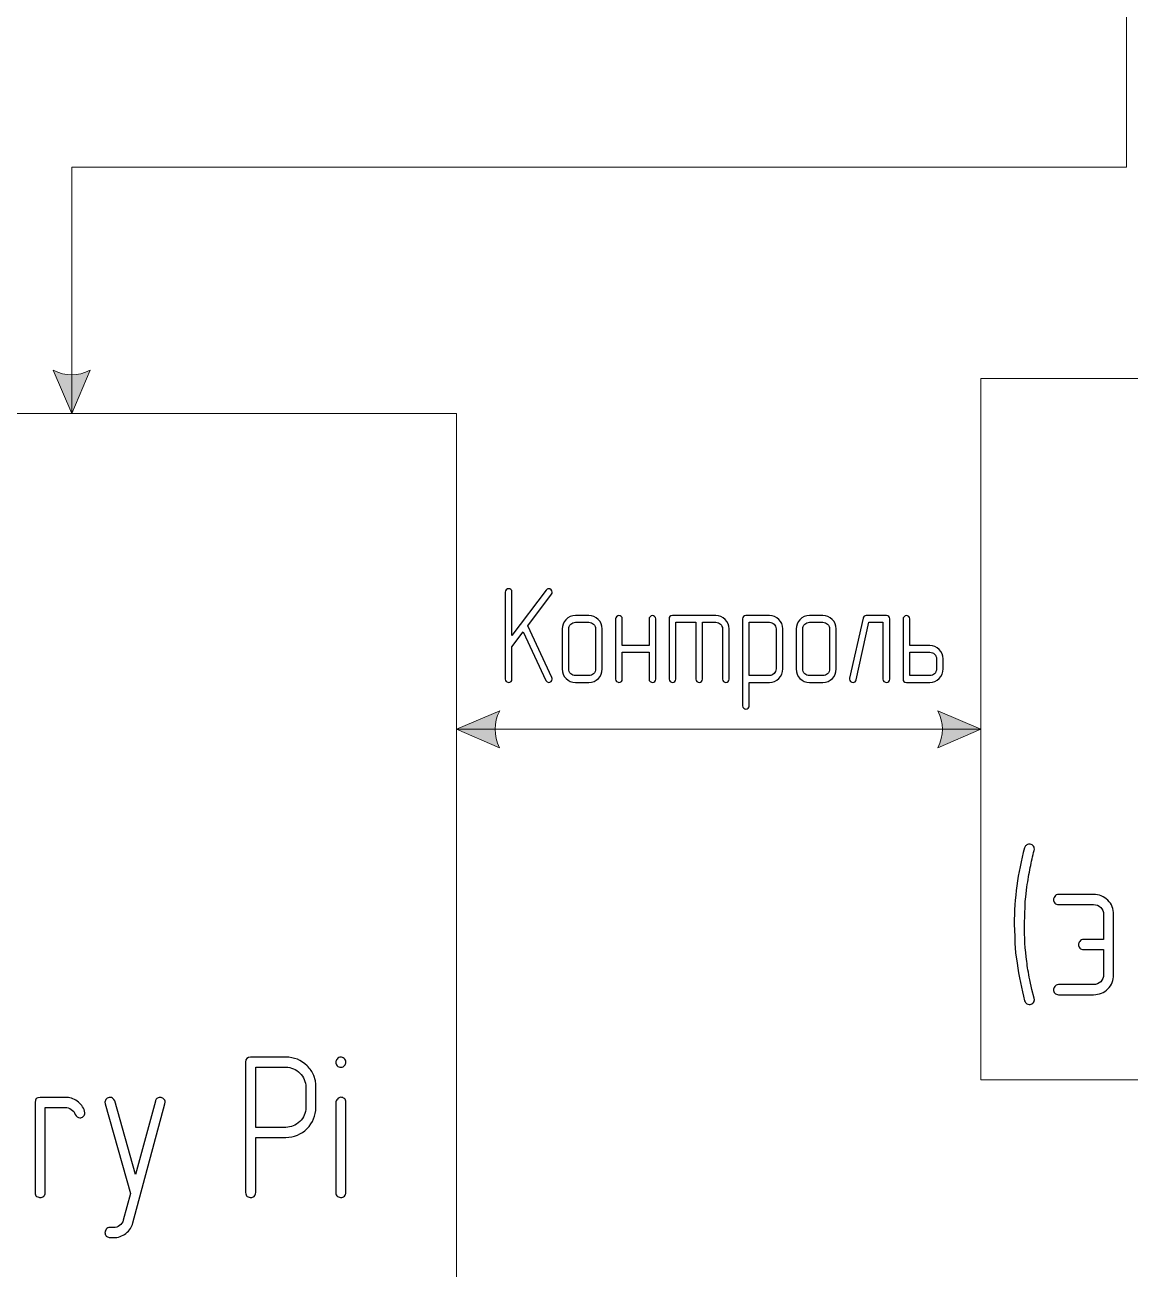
# Model space of a CAD drawing. Header units: millimetres. Extents: x -200 to 200, y -144 to 143.
# Drawn here: x -12.3 to 33.3, y -9 to 42.3 of the extents above; entities that cross this region are included whole.
import ezdxf

# ---------------------------------------------------------------- set-up
doc = ezdxf.new("R2010")
doc.units = ezdxf.units.MM
doc.header["$MEASUREMENT"] = 0
doc.layers.add('BLACK', color=7, linetype='Continuous')

msp = doc.modelspace()

# ---------------------------------------------------------------- hatches: boundary and pattern name
at = {"layer": 'BLACK', "true_color": 0x2b2a29}
h = msp.add_hatch(color=250, dxfattribs=at)
edge = h.paths.add_edge_path()
edge.add_spline(control_points=[(-10.3466, 26.2989), (-10.3466, 26.2989), (-9.5845, 28.0768), (-9.5845, 28.0768), (-10.0925, 27.8228), (-10.6005, 27.8229), (-11.1085, 28.0769), (-11.1085, 28.0769), (-10.3466, 26.2989), (-10.3466, 26.2989)], knot_values=[0, 0, 0, 0, 0.3333333, 0.3333333, 0.3333333, 0.6666667, 0.6666667, 0.6666667, 1, 1, 1, 1], degree=3, periodic=1)
h = msp.add_hatch(color=250, dxfattribs=at)
edge = h.paths.add_edge_path()
edge.add_spline(control_points=[(5.5219, 13.2755), (5.5219, 13.2755), (7.2998, 12.5134), (7.2998, 12.5134), (7.0458, 13.0214), (7.0459, 13.5294), (7.2999, 14.0374), (7.2999, 14.0374), (5.5219, 13.2755), (5.5219, 13.2755)], knot_values=[0, 0, 0, 0, 0.3333333, 0.3333333, 0.3333333, 0.6666667, 0.6666667, 0.6666667, 1, 1, 1, 1], degree=3, periodic=1)
h = msp.add_hatch(color=250, dxfattribs=at)
edge = h.paths.add_edge_path()
edge.add_spline(control_points=[(27.1394, 13.2755), (27.1394, 13.2755), (25.3614, 12.5134), (25.3614, 12.5134), (25.6154, 13.0214), (25.6153, 13.5294), (25.3613, 14.0374), (25.3613, 14.0374), (27.1394, 13.2755), (27.1394, 13.2755)], knot_values=[0, 0, 0, 0, 0.3333333, 0.3333333, 0.3333333, 0.6666667, 0.6666667, 0.6666667, 1, 1, 1, 1], degree=3, periodic=1)

# ---------------------------------------------------------------- linework, layer by layer
at = {"layer": 'BLACK', "color": 250, "lineweight": 20}
for points in [[(27.1394, -1.1895), (72.3264, -1.1895), (72.3264, 27.7405), (27.1394, 27.7405), (27.1394, -1.1895)], [(-39.8769, -34.0505), (5.5219, -34.0505), (5.5219, 26.2989), (-39.8769, 26.2989), (-39.8769, -34.0505)]]:
    msp.add_lwpolyline(points, close=True, dxfattribs=at)
for points in [[(33.1448, 74.4343), (33.1448, 74.4343), (33.1448, 36.4522), (33.1448, 36.4522), (33.1448, 36.4522), (-10.3466, 36.4522), (-10.3466, 36.4522), (-10.3466, 36.4522), (-10.3466, 26.2989), (-10.3466, 26.2989)], [(-10.3466, 26.2989), (-10.3466, 26.2989), (-9.5845, 28.0768), (-9.5845, 28.0768), (-10.0925, 27.8228), (-10.6005, 27.8229), (-11.1085, 28.0769), (-11.1085, 28.0769), (-10.3466, 26.2989), (-10.3466, 26.2989)], [(5.5219, 13.2755), (5.5219, 13.2755), (7.2998, 12.5134), (7.2998, 12.5134), (7.0458, 13.0214), (7.0459, 13.5294), (7.2999, 14.0374), (7.2999, 14.0374), (5.5219, 13.2755), (5.5219, 13.2755)], [(27.1394, 13.2755), (27.1394, 13.2755), (25.3614, 12.5134), (25.3614, 12.5134), (25.6154, 13.0214), (25.6153, 13.5294), (25.3613, 14.0374), (25.3613, 14.0374), (27.1394, 13.2755), (27.1394, 13.2755)]]:
    msp.add_open_spline(points, degree=3, knots=[0, 0, 0, 0, 0.3333333, 0.3333333, 0.3333333, 0.6666667, 0.6666667, 0.6666667, 1, 1, 1, 1], dxfattribs=at)
at = {"layer": 'BLACK', "color": 250}
for points, knots in [([(7.8081, 16.6785), (7.8081, 16.6785), (7.8081, 15.3445), (7.8081, 15.3445), (7.8081, 15.3003), (7.7949, 15.2655), (7.7695, 15.2401), (7.7431, 15.2175), (7.7102, 15.2072), (7.6698, 15.2062), (7.6528, 15.2072), (7.6208, 15.2175), (7.5729, 15.2401), (7.5456, 15.2617), (7.5315, 15.2965), (7.5315, 15.3445), (7.5315, 15.3445), (7.5315, 18.9325), (7.5315, 18.9325), (7.5315, 18.9616), (7.5456, 18.9917), (7.5729, 19.0237), (7.6011, 19.0548), (7.6331, 19.0708), (7.6698, 19.0708), (7.7027, 19.0708), (7.7347, 19.0585), (7.7638, 19.0341), (7.793, 19.0105), (7.8081, 18.9767), (7.8081, 18.9325), (7.8081, 18.9325), (7.8081, 17.1404), (7.8081, 17.1404), (7.8081, 17.1404), (9.2154, 19.0124), (9.2154, 19.0124), (9.2436, 19.051), (9.2794, 19.0708), (9.3226, 19.0708), (9.3565, 19.0708), (9.3885, 19.0557), (9.4195, 19.0275), (9.4506, 18.9993), (9.4666, 18.9663), (9.4666, 18.9296), (9.4666, 18.9005), (9.4562, 18.8723), (9.4365, 18.8469), (9.4365, 18.8469), (8.4572, 17.5421), (8.4572, 17.5421), (8.4572, 17.5421), (9.4496, 15.4028), (9.4496, 15.4028), (9.4496, 15.4028), (9.4581, 15.3671), (9.4581, 15.3671), (9.4581, 15.3539), (9.46, 15.3445), (9.4637, 15.3389), (9.4637, 15.3059), (9.4487, 15.2749), (9.4195, 15.2457), (9.3904, 15.2194), (9.3574, 15.2072), (9.3208, 15.2062), (9.3208, 15.2062), (9.2568, 15.2232), (9.2568, 15.2232), (9.2568, 15.2232), (9.2022, 15.2862), (9.2022, 15.2862), (9.2022, 15.2862), (8.269, 17.2928), (8.269, 17.2928), (8.269, 17.2928), (7.8081, 16.6785), (7.8081, 16.6785)], [0, 0, 0, 0, 0.0384615, 0.0384615, 0.0384615, 0.0769231, 0.0769231, 0.0769231, 0.1153846, 0.1153846, 0.1153846, 0.1538462, 0.1538462, 0.1538462, 0.1923077, 0.1923077, 0.1923077, 0.2307692, 0.2307692, 0.2307692, 0.2692308, 0.2692308, 0.2692308, 0.3076923, 0.3076923, 0.3076923, 0.3461538, 0.3461538, 0.3461538, 0.3846154, 0.3846154, 0.3846154, 0.4230769, 0.4230769, 0.4230769, 0.4615385, 0.4615385, 0.4615385, 0.5, 0.5, 0.5, 0.5384615, 0.5384615, 0.5384615, 0.5769231, 0.5769231, 0.5769231, 0.6153846, 0.6153846, 0.6153846, 0.6538462, 0.6538462, 0.6538462, 0.6923077, 0.6923077, 0.6923077, 0.7307692, 0.7307692, 0.7307692, 0.7692308, 0.7692308, 0.7692308, 0.8076923, 0.8076923, 0.8076923, 0.8461538, 0.8461538, 0.8461538, 0.8846154, 0.8846154, 0.8846154, 0.9230769, 0.9230769, 0.9230769, 0.9615385, 0.9615385, 0.9615385, 1, 1, 1, 1]), ([(11.5287, 15.7594), (11.5287, 15.6051), (11.4751, 15.4743), (11.3688, 15.368), (11.2625, 15.2617), (11.1317, 15.2081), (10.9774, 15.2081), (10.9774, 15.2081), (10.4261, 15.2081), (10.4261, 15.2081), (10.2719, 15.2081), (10.1411, 15.2617), (10.0348, 15.368), (9.9285, 15.4743), (9.8749, 15.6051), (9.8749, 15.7594), (9.8749, 15.7594), (9.8749, 17.4113), (9.8749, 17.4113), (9.8749, 17.5496), (9.9276, 17.6756), (10.032, 17.7904), (10.1364, 17.9052), (10.2681, 17.9626), (10.4261, 17.9626), (10.4261, 17.9626), (10.9774, 17.9626), (10.9774, 17.9626), (11.1298, 17.9626), (11.2596, 17.9099), (11.3678, 17.8045), (11.4751, 17.6982), (11.5287, 17.5675), (11.5287, 17.4113), (11.5287, 17.4113), (11.5287, 15.7594), (11.5287, 15.7594)], [0, 0, 0, 0, 0.0833333, 0.0833333, 0.0833333, 0.1666667, 0.1666667, 0.1666667, 0.25, 0.25, 0.25, 0.3333333, 0.3333333, 0.3333333, 0.4166667, 0.4166667, 0.4166667, 0.5, 0.5, 0.5, 0.5833333, 0.5833333, 0.5833333, 0.6666667, 0.6666667, 0.6666667, 0.75, 0.75, 0.75, 0.8333333, 0.8333333, 0.8333333, 0.9166667, 0.9166667, 0.9166667, 1, 1, 1, 1]), ([(13.4572, 16.7264), (13.4572, 16.7264), (13.4572, 17.8252), (13.4572, 17.8252), (13.4572, 17.8544), (13.4713, 17.8845), (13.4986, 17.9155), (13.5268, 17.9466), (13.5588, 17.9626), (13.5955, 17.9626), (13.6284, 17.9626), (13.6604, 17.9503), (13.6896, 17.9268), (13.7187, 17.9033), (13.7338, 17.8685), (13.7338, 17.8252), (13.7338, 17.8252), (13.7338, 15.3454), (13.7338, 15.3454), (13.7338, 15.3022), (13.7206, 15.2664), (13.6952, 15.241), (13.6689, 15.2194), (13.6359, 15.2081), (13.5955, 15.2081), (13.5786, 15.2081), (13.5466, 15.2194), (13.4986, 15.241), (13.4713, 15.2636), (13.4572, 15.2984), (13.4572, 15.3464), (13.4572, 15.3464), (13.4572, 16.4499), (13.4572, 16.4499), (13.4572, 16.4499), (12.3566, 16.4499), (12.3566, 16.4499), (12.3566, 16.4499), (12.3566, 15.3464), (12.3566, 15.3464), (12.3566, 15.3022), (12.3434, 15.2674), (12.318, 15.241), (12.2916, 15.2194), (12.2587, 15.2081), (12.2183, 15.2081), (12.2013, 15.2081), (12.1693, 15.2194), (12.1214, 15.241), (12.0941, 15.2636), (12.08, 15.2984), (12.08, 15.3454), (12.08, 15.3454), (12.08, 17.8252), (12.08, 17.8252), (12.08, 17.8544), (12.0941, 17.8845), (12.1214, 17.9155), (12.1496, 17.9466), (12.1816, 17.9626), (12.2183, 17.9626), (12.2512, 17.9626), (12.2832, 17.9503), (12.3123, 17.9268), (12.3415, 17.9033), (12.3566, 17.8694), (12.3566, 17.8252), (12.3566, 17.8252), (12.3566, 16.7264), (12.3566, 16.7264), (12.3566, 16.7264), (13.4572, 16.7264), (13.4572, 16.7264)], [0, 0, 0, 0, 0.0416667, 0.0416667, 0.0416667, 0.0833333, 0.0833333, 0.0833333, 0.125, 0.125, 0.125, 0.1666667, 0.1666667, 0.1666667, 0.2083333, 0.2083333, 0.2083333, 0.25, 0.25, 0.25, 0.2916667, 0.2916667, 0.2916667, 0.3333333, 0.3333333, 0.3333333, 0.375, 0.375, 0.375, 0.4166667, 0.4166667, 0.4166667, 0.4583333, 0.4583333, 0.4583333, 0.5, 0.5, 0.5, 0.5416667, 0.5416667, 0.5416667, 0.5833333, 0.5833333, 0.5833333, 0.625, 0.625, 0.625, 0.6666667, 0.6666667, 0.6666667, 0.7083333, 0.7083333, 0.7083333, 0.75, 0.75, 0.75, 0.7916667, 0.7916667, 0.7916667, 0.8333333, 0.8333333, 0.8333333, 0.875, 0.875, 0.875, 0.9166667, 0.9166667, 0.9166667, 0.9583333, 0.9583333, 0.9583333, 1, 1, 1, 1]), ([(15.3857, 17.686), (15.3857, 17.686), (14.5617, 17.686), (14.5617, 17.686), (14.5617, 17.686), (14.5617, 15.3454), (14.5617, 15.3454), (14.5617, 15.3022), (14.5485, 15.2664), (14.5231, 15.241), (14.4967, 15.2194), (14.4638, 15.2081), (14.4234, 15.2081), (14.4064, 15.2081), (14.3744, 15.2194), (14.3265, 15.241), (14.2992, 15.2636), (14.2851, 15.2984), (14.2851, 15.3454), (14.2851, 15.3454), (14.2851, 17.8252), (14.2851, 17.8252), (14.2851, 17.9165), (14.3312, 17.9626), (14.4224, 17.9626), (14.4224, 17.9626), (16.2126, 17.9626), (16.2126, 17.9626), (16.365, 17.9626), (16.4949, 17.9099), (16.6021, 17.8045), (16.7093, 17.6982), (16.763, 17.5675), (16.763, 17.4113), (16.763, 17.4113), (16.763, 15.3454), (16.763, 15.3454), (16.763, 15.3022), (16.7498, 15.2664), (16.7244, 15.241), (16.6981, 15.2194), (16.6651, 15.2081), (16.6247, 15.2081), (16.6077, 15.2081), (16.5758, 15.2194), (16.5278, 15.241), (16.5005, 15.2636), (16.4864, 15.2984), (16.4864, 15.3454), (16.4864, 15.3454), (16.4864, 17.4104), (16.4864, 17.4104), (16.4864, 17.4875), (16.4601, 17.5533), (16.4064, 17.606), (16.3537, 17.6597), (16.2888, 17.686), (16.2117, 17.686), (16.2117, 17.686), (15.6623, 17.686), (15.6623, 17.686), (15.6623, 17.686), (15.6623, 15.3454), (15.6623, 15.3454), (15.6623, 15.3022), (15.6491, 15.2664), (15.6237, 15.241), (15.5974, 15.2194), (15.5645, 15.2081), (15.524, 15.2081), (15.5071, 15.2081), (15.4751, 15.2194), (15.4271, 15.241), (15.3998, 15.2636), (15.3857, 15.2984), (15.3857, 15.3454), (15.3857, 15.3454), (15.3857, 17.686), (15.3857, 17.686)], [0, 0, 0, 0, 0.0384615, 0.0384615, 0.0384615, 0.0769231, 0.0769231, 0.0769231, 0.1153846, 0.1153846, 0.1153846, 0.1538462, 0.1538462, 0.1538462, 0.1923077, 0.1923077, 0.1923077, 0.2307692, 0.2307692, 0.2307692, 0.2692308, 0.2692308, 0.2692308, 0.3076923, 0.3076923, 0.3076923, 0.3461538, 0.3461538, 0.3461538, 0.3846154, 0.3846154, 0.3846154, 0.4230769, 0.4230769, 0.4230769, 0.4615385, 0.4615385, 0.4615385, 0.5, 0.5, 0.5, 0.5384615, 0.5384615, 0.5384615, 0.5769231, 0.5769231, 0.5769231, 0.6153846, 0.6153846, 0.6153846, 0.6538462, 0.6538462, 0.6538462, 0.6923077, 0.6923077, 0.6923077, 0.7307692, 0.7307692, 0.7307692, 0.7692308, 0.7692308, 0.7692308, 0.8076923, 0.8076923, 0.8076923, 0.8461538, 0.8461538, 0.8461538, 0.8846154, 0.8846154, 0.8846154, 0.9230769, 0.9230769, 0.9230769, 0.9615385, 0.9615385, 0.9615385, 1, 1, 1, 1]), ([(17.5937, 15.2081), (17.5937, 15.2081), (17.5937, 14.242), (17.5937, 14.242), (17.5937, 14.2081), (17.5786, 14.1771), (17.5494, 14.1479), (17.5203, 14.1178), (17.4883, 14.1037), (17.4554, 14.1027), (17.4224, 14.1037), (17.3905, 14.115), (17.3613, 14.1394), (17.3321, 14.1629), (17.3171, 14.1968), (17.3171, 14.241), (17.3171, 14.241), (17.3171, 17.8243), (17.3171, 17.8243), (17.3171, 17.9165), (17.3632, 17.9626), (17.4554, 17.9626), (17.4554, 17.9626), (18.4224, 17.9626), (18.4224, 17.9626), (18.5711, 17.9626), (18.7, 17.9099), (18.8081, 17.8045), (18.9163, 17.6992), (18.9709, 17.5693), (18.9709, 17.4151), (18.9709, 17.4151), (18.9709, 15.7613), (18.9709, 15.7613), (18.9709, 15.6089), (18.9182, 15.479), (18.8128, 15.3708), (18.7065, 15.2627), (18.5767, 15.2081), (18.4224, 15.2081), (18.4224, 15.2081), (17.5937, 15.2081), (17.5937, 15.2081)], [0, 0, 0, 0, 0.0714286, 0.0714286, 0.0714286, 0.1428571, 0.1428571, 0.1428571, 0.2142857, 0.2142857, 0.2142857, 0.2857143, 0.2857143, 0.2857143, 0.3571429, 0.3571429, 0.3571429, 0.4285714, 0.4285714, 0.4285714, 0.5, 0.5, 0.5, 0.5714286, 0.5714286, 0.5714286, 0.6428571, 0.6428571, 0.6428571, 0.7142857, 0.7142857, 0.7142857, 0.7857143, 0.7857143, 0.7857143, 0.8571429, 0.8571429, 0.8571429, 0.9285714, 0.9285714, 0.9285714, 1, 1, 1, 1]), ([(21.176, 15.7594), (21.176, 15.6051), (21.1224, 15.4743), (21.0161, 15.368), (20.9098, 15.2617), (20.779, 15.2081), (20.6247, 15.2081), (20.6247, 15.2081), (20.0734, 15.2081), (20.0734, 15.2081), (19.9192, 15.2081), (19.7884, 15.2617), (19.6821, 15.368), (19.5758, 15.4743), (19.5222, 15.6051), (19.5222, 15.7594), (19.5222, 15.7594), (19.5222, 17.4113), (19.5222, 17.4113), (19.5222, 17.5496), (19.5749, 17.6756), (19.6793, 17.7904), (19.7837, 17.9052), (19.9154, 17.9626), (20.0734, 17.9626), (20.0734, 17.9626), (20.6247, 17.9626), (20.6247, 17.9626), (20.7771, 17.9626), (20.9069, 17.9099), (21.0151, 17.8045), (21.1224, 17.6982), (21.176, 17.5675), (21.176, 17.4113), (21.176, 17.4113), (21.176, 15.7594), (21.176, 15.7594)], [0, 0, 0, 0, 0.0833333, 0.0833333, 0.0833333, 0.1666667, 0.1666667, 0.1666667, 0.25, 0.25, 0.25, 0.3333333, 0.3333333, 0.3333333, 0.4166667, 0.4166667, 0.4166667, 0.5, 0.5, 0.5, 0.5833333, 0.5833333, 0.5833333, 0.6666667, 0.6666667, 0.6666667, 0.75, 0.75, 0.75, 0.8333333, 0.8333333, 0.8333333, 0.9166667, 0.9166667, 0.9166667, 1, 1, 1, 1]), ([(23.3811, 15.3454), (23.3811, 15.3022), (23.3679, 15.2664), (23.3425, 15.241), (23.3162, 15.2194), (23.2832, 15.2081), (23.2428, 15.2081), (23.2259, 15.2081), (23.1939, 15.2194), (23.1459, 15.241), (23.1186, 15.2636), (23.1045, 15.2984), (23.1045, 15.3454), (23.1045, 15.3454), (23.1045, 17.686), (23.1045, 17.686), (23.1045, 17.686), (22.526, 17.686), (22.526, 17.686), (22.526, 17.686), (21.9991, 15.3153), (21.9991, 15.3153), (21.9822, 15.2438), (21.9399, 15.2081), (21.8693, 15.2081), (21.8308, 15.2081), (21.7978, 15.2203), (21.7687, 15.2457), (21.7404, 15.2702), (21.7263, 15.3031), (21.7263, 15.3426), (21.7263, 15.3426), (21.7292, 15.3765), (21.7292, 15.3765), (21.7292, 15.3765), (22.2804, 17.8553), (22.2804, 17.8553), (22.2974, 17.9268), (22.3425, 17.9626), (22.4159, 17.9626), (22.4159, 17.9626), (23.2428, 17.9626), (23.2428, 17.9626), (23.335, 17.9626), (23.3811, 17.9165), (23.3811, 17.8252), (23.3811, 17.8252), (23.3811, 15.3454), (23.3811, 15.3454)], [0, 0, 0, 0, 0.0625, 0.0625, 0.0625, 0.125, 0.125, 0.125, 0.1875, 0.1875, 0.1875, 0.25, 0.25, 0.25, 0.3125, 0.3125, 0.3125, 0.375, 0.375, 0.375, 0.4375, 0.4375, 0.4375, 0.5, 0.5, 0.5, 0.5625, 0.5625, 0.5625, 0.625, 0.625, 0.625, 0.6875, 0.6875, 0.6875, 0.75, 0.75, 0.75, 0.8125, 0.8125, 0.8125, 0.875, 0.875, 0.875, 0.9375, 0.9375, 0.9375, 1, 1, 1, 1]), ([(24.209, 16.7264), (24.209, 16.7264), (25.0349, 16.7264), (25.0349, 16.7264), (25.1873, 16.7264), (25.3181, 16.6738), (25.4253, 16.5675), (25.5326, 16.4621), (25.5862, 16.3304), (25.5862, 16.1742), (25.5862, 16.1742), (25.5862, 15.7603), (25.5862, 15.7603), (25.5862, 15.606), (25.5326, 15.4753), (25.4263, 15.368), (25.32, 15.2617), (25.1892, 15.2081), (25.0349, 15.2081), (25.0349, 15.2081), (24.0707, 15.2081), (24.0707, 15.2081), (23.9785, 15.2081), (23.9324, 15.2542), (23.9324, 15.3454), (23.9324, 15.3454), (23.9324, 17.8252), (23.9324, 17.8252), (23.9324, 17.8544), (23.9465, 17.8845), (23.9738, 17.9155), (24.002, 17.9466), (24.034, 17.9626), (24.0707, 17.9626), (24.1036, 17.9626), (24.1356, 17.9503), (24.1647, 17.9268), (24.1939, 17.9033), (24.209, 17.8694), (24.209, 17.8252), (24.209, 17.8252), (24.209, 16.7264), (24.209, 16.7264)], [0, 0, 0, 0, 0.0714286, 0.0714286, 0.0714286, 0.1428571, 0.1428571, 0.1428571, 0.2142857, 0.2142857, 0.2142857, 0.2857143, 0.2857143, 0.2857143, 0.3571429, 0.3571429, 0.3571429, 0.4285714, 0.4285714, 0.4285714, 0.5, 0.5, 0.5, 0.5714286, 0.5714286, 0.5714286, 0.6428571, 0.6428571, 0.6428571, 0.7142857, 0.7142857, 0.7142857, 0.7857143, 0.7857143, 0.7857143, 0.8571429, 0.8571429, 0.8571429, 0.9285714, 0.9285714, 0.9285714, 1, 1, 1, 1]), ([(11.2521, 15.7603), (11.2521, 15.7603), (11.2521, 17.4113), (11.2521, 17.4113), (11.2521, 17.4875), (11.2258, 17.5533), (11.1721, 17.606), (11.1195, 17.6597), (11.0536, 17.686), (10.9774, 17.686), (10.9774, 17.686), (10.4271, 17.686), (10.4271, 17.686), (10.3499, 17.686), (10.2841, 17.6597), (10.2314, 17.606), (10.1778, 17.5533), (10.1515, 17.4875), (10.1515, 17.4113), (10.1515, 17.4113), (10.1515, 15.7603), (10.1515, 15.7603), (10.1515, 15.6832), (10.1778, 15.6173), (10.2314, 15.5646), (10.2841, 15.511), (10.3499, 15.4847), (10.4271, 15.4847), (10.4271, 15.4847), (10.9774, 15.4847), (10.9774, 15.4847), (11.0536, 15.4847), (11.1195, 15.511), (11.1721, 15.5646), (11.2258, 15.6173), (11.2521, 15.6832), (11.2521, 15.7603)], [0, 0, 0, 0, 0.0833333, 0.0833333, 0.0833333, 0.1666667, 0.1666667, 0.1666667, 0.25, 0.25, 0.25, 0.3333333, 0.3333333, 0.3333333, 0.4166667, 0.4166667, 0.4166667, 0.5, 0.5, 0.5, 0.5833333, 0.5833333, 0.5833333, 0.6666667, 0.6666667, 0.6666667, 0.75, 0.75, 0.75, 0.8333333, 0.8333333, 0.8333333, 0.9166667, 0.9166667, 0.9166667, 1, 1, 1, 1]), ([(17.5937, 15.4847), (17.5937, 15.4847), (18.4215, 15.4847), (18.4215, 15.4847), (18.493, 15.4847), (18.557, 15.512), (18.6115, 15.5675), (18.667, 15.622), (18.6943, 15.6869), (18.6943, 15.7622), (18.6943, 15.7622), (18.6943, 17.4141), (18.6943, 17.4141), (18.6943, 17.4894), (18.668, 17.5533), (18.6143, 17.606), (18.5617, 17.6597), (18.4968, 17.686), (18.4215, 17.686), (18.4215, 17.686), (17.5937, 17.686), (17.5937, 17.686), (17.5937, 17.686), (17.5937, 15.4847), (17.5937, 15.4847)], [0, 0, 0, 0, 0.125, 0.125, 0.125, 0.25, 0.25, 0.25, 0.375, 0.375, 0.375, 0.5, 0.5, 0.5, 0.625, 0.625, 0.625, 0.75, 0.75, 0.75, 0.875, 0.875, 0.875, 1, 1, 1, 1]), ([(20.8994, 15.7603), (20.8994, 15.7603), (20.8994, 17.4113), (20.8994, 17.4113), (20.8994, 17.4875), (20.8731, 17.5533), (20.8194, 17.606), (20.7668, 17.6597), (20.7009, 17.686), (20.6247, 17.686), (20.6247, 17.686), (20.0744, 17.686), (20.0744, 17.686), (19.9972, 17.686), (19.9314, 17.6597), (19.8787, 17.606), (19.8251, 17.5533), (19.7988, 17.4875), (19.7988, 17.4113), (19.7988, 17.4113), (19.7988, 15.7603), (19.7988, 15.7603), (19.7988, 15.6832), (19.8251, 15.6173), (19.8787, 15.5646), (19.9314, 15.511), (19.9972, 15.4847), (20.0744, 15.4847), (20.0744, 15.4847), (20.6247, 15.4847), (20.6247, 15.4847), (20.7009, 15.4847), (20.7668, 15.511), (20.8194, 15.5646), (20.8731, 15.6173), (20.8994, 15.6832), (20.8994, 15.7603)], [0, 0, 0, 0, 0.0833333, 0.0833333, 0.0833333, 0.1666667, 0.1666667, 0.1666667, 0.25, 0.25, 0.25, 0.3333333, 0.3333333, 0.3333333, 0.4166667, 0.4166667, 0.4166667, 0.5, 0.5, 0.5, 0.5833333, 0.5833333, 0.5833333, 0.6666667, 0.6666667, 0.6666667, 0.75, 0.75, 0.75, 0.8333333, 0.8333333, 0.8333333, 0.9166667, 0.9166667, 0.9166667, 1, 1, 1, 1]), ([(24.209, 16.4499), (24.209, 16.4499), (24.209, 15.4847), (24.209, 15.4847), (24.209, 15.4847), (25.0349, 15.4847), (25.0349, 15.4847), (25.1111, 15.4847), (25.177, 15.511), (25.2296, 15.5646), (25.2833, 15.6183), (25.3096, 15.6832), (25.3096, 15.7603), (25.3096, 15.7603), (25.3096, 16.1742), (25.3096, 16.1742), (25.3096, 16.2514), (25.2833, 16.3163), (25.2296, 16.3699), (25.177, 16.4235), (25.1111, 16.4499), (25.0349, 16.4499), (25.0349, 16.4499), (24.209, 16.4499), (24.209, 16.4499)], [0, 0, 0, 0, 0.125, 0.125, 0.125, 0.25, 0.25, 0.25, 0.375, 0.375, 0.375, 0.5, 0.5, 0.5, 0.625, 0.625, 0.625, 0.75, 0.75, 0.75, 0.875, 0.875, 0.875, 1, 1, 1, 1]), ([(29.3388, 2.1849), (29.3388, 2.1849), (29.3473, 2.1228), (29.3473, 2.1228), (29.3473, 2.0649), (29.3261, 2.0169), (29.281, 1.9803), (29.2372, 1.9436), (29.1892, 1.9252), (29.137, 1.9238), (29.0989, 1.9252), (29.0622, 1.9351), (29.0298, 1.9577), (28.9959, 1.9746), (28.9677, 2.0141), (28.9423, 2.0776), (28.8181, 2.5701), (28.7151, 3.0866), (28.6319, 3.627), (28.6319, 3.627), (28.574, 4.049), (28.574, 4.049), (28.574, 4.049), (28.5542, 4.255), (28.5542, 4.255), (28.5542, 4.255), (28.5458, 4.437), (28.5458, 4.437), (28.5458, 4.437), (28.5415, 4.6021), (28.5415, 4.6021), (28.5415, 4.6021), (28.5373, 4.7263), (28.5373, 4.7263), (28.5373, 4.7263), (28.5161, 5.2315), (28.5161, 5.2315), (28.5161, 6.2997), (28.6587, 7.351), (28.9423, 8.3839), (28.9508, 8.4206), (28.9719, 8.4545), (29.0044, 8.4869), (29.0383, 8.5123), (29.082, 8.5292), (29.137, 8.5377), (29.1921, 8.5377), (29.2415, 8.518), (29.2838, 8.4813), (29.3261, 8.4446), (29.3473, 8.3952), (29.3473, 8.3345), (29.3473, 8.3345), (29.3388, 8.2767), (29.3388, 8.2767), (29.2781, 8.0509), (29.2245, 7.8138), (29.1765, 7.5683), (29.1272, 7.3213), (29.082, 7.0532), (29.0383, 6.7639), (29.0383, 6.7639), (28.9875, 6.3674), (28.9875, 6.3674), (28.9719, 6.2263), (28.9635, 6.1035), (28.9635, 5.9991), (28.9635, 5.9991), (28.9465, 5.6195), (28.9465, 5.6195), (28.9465, 5.6195), (28.9338, 5.2315), (28.9338, 5.2315), (28.9338, 4.7108), (28.9677, 4.1971), (29.034, 3.6933), (29.058, 3.4817), (29.0989, 3.2305), (29.1582, 2.9412), (29.1582, 2.9412), (29.24, 2.5489), (29.24, 2.5489), (29.24, 2.5489), (29.3388, 2.1849), (29.3388, 2.1849)], [0, 0, 0, 0, 0.0357143, 0.0357143, 0.0357143, 0.0714286, 0.0714286, 0.0714286, 0.1071429, 0.1071429, 0.1071429, 0.1428571, 0.1428571, 0.1428571, 0.1785714, 0.1785714, 0.1785714, 0.2142857, 0.2142857, 0.2142857, 0.25, 0.25, 0.25, 0.2857143, 0.2857143, 0.2857143, 0.3214286, 0.3214286, 0.3214286, 0.3571429, 0.3571429, 0.3571429, 0.3928571, 0.3928571, 0.3928571, 0.4285714, 0.4285714, 0.4285714, 0.4642857, 0.4642857, 0.4642857, 0.5, 0.5, 0.5, 0.5357143, 0.5357143, 0.5357143, 0.5714286, 0.5714286, 0.5714286, 0.6071429, 0.6071429, 0.6071429, 0.6428571, 0.6428571, 0.6428571, 0.6785714, 0.6785714, 0.6785714, 0.7142857, 0.7142857, 0.7142857, 0.75, 0.75, 0.75, 0.7857143, 0.7857143, 0.7857143, 0.8214286, 0.8214286, 0.8214286, 0.8571429, 0.8571429, 0.8571429, 0.8928571, 0.8928571, 0.8928571, 0.9285714, 0.9285714, 0.9285714, 0.9642857, 0.9642857, 0.9642857, 1, 1, 1, 1]), ([(32.2005, 4.1915), (32.2005, 4.1915), (31.3736, 4.1915), (31.3736, 4.1915), (31.3115, 4.1915), (31.2593, 4.2112), (31.2212, 4.2493), (31.186, 4.2945), (31.1676, 4.3439), (31.1676, 4.3989), (31.1676, 4.43), (31.1845, 4.4709), (31.2198, 4.5259), (31.2537, 4.5795), (31.3059, 4.6063), (31.3736, 4.6063), (31.3736, 4.6063), (32.2005, 4.6063), (32.2005, 4.6063), (32.2005, 4.6063), (32.2005, 5.635), (32.2005, 5.635), (32.2005, 5.7493), (32.161, 5.8467), (32.0806, 5.9257), (32.0016, 6.0062), (31.9028, 6.0457), (31.7871, 6.0457), (31.7871, 6.0457), (30.3407, 6.0457), (30.3407, 6.0457), (30.2786, 6.0457), (30.2264, 6.0654), (30.1883, 6.1035), (30.153, 6.1487), (30.1347, 6.1981), (30.1347, 6.2531), (30.1347, 6.2842), (30.1516, 6.3251), (30.1869, 6.3801), (30.2207, 6.4337), (30.273, 6.4605), (30.3421, 6.4605), (30.3421, 6.4605), (31.7885, 6.4605), (31.7885, 6.4605), (32.0171, 6.4605), (32.2118, 6.3815), (32.3741, 6.2235), (32.535, 6.064), (32.6154, 5.8679), (32.6154, 5.6336), (32.6154, 5.6336), (32.6154, 3.1557), (32.6154, 3.1557), (32.6154, 2.9243), (32.535, 2.7281), (32.3755, 2.5687), (32.2161, 2.4092), (32.0199, 2.3288), (31.7885, 2.3288), (31.7885, 2.3288), (30.3421, 2.3288), (30.3421, 2.3288), (30.2786, 2.3288), (30.2264, 2.3486), (30.1883, 2.3867), (30.153, 2.4318), (30.1347, 2.4812), (30.1347, 2.5362), (30.1347, 2.5673), (30.1516, 2.6082), (30.1869, 2.6632), (30.2207, 2.7169), (30.273, 2.7437), (30.3407, 2.7437), (30.3407, 2.7437), (31.7871, 2.7437), (31.7871, 2.7437), (31.9028, 2.7437), (32.0016, 2.7832), (32.0806, 2.8636), (32.161, 2.944), (32.2005, 3.0414), (32.2005, 3.1571), (32.2005, 3.1571), (32.2005, 4.1915), (32.2005, 4.1915)], [0, 0, 0, 0, 0.0344828, 0.0344828, 0.0344828, 0.0689655, 0.0689655, 0.0689655, 0.1034483, 0.1034483, 0.1034483, 0.137931, 0.137931, 0.137931, 0.1724138, 0.1724138, 0.1724138, 0.2068966, 0.2068966, 0.2068966, 0.2413793, 0.2413793, 0.2413793, 0.2758621, 0.2758621, 0.2758621, 0.3103448, 0.3103448, 0.3103448, 0.3448276, 0.3448276, 0.3448276, 0.3793103, 0.3793103, 0.3793103, 0.4137931, 0.4137931, 0.4137931, 0.4482759, 0.4482759, 0.4482759, 0.4827586, 0.4827586, 0.4827586, 0.5172414, 0.5172414, 0.5172414, 0.5517241, 0.5517241, 0.5517241, 0.5862069, 0.5862069, 0.5862069, 0.6206897, 0.6206897, 0.6206897, 0.6551724, 0.6551724, 0.6551724, 0.6896552, 0.6896552, 0.6896552, 0.7241379, 0.7241379, 0.7241379, 0.7586207, 0.7586207, 0.7586207, 0.7931034, 0.7931034, 0.7931034, 0.8275862, 0.8275862, 0.8275862, 0.862069, 0.862069, 0.862069, 0.8965517, 0.8965517, 0.8965517, 0.9310345, 0.9310345, 0.9310345, 0.9655172, 0.9655172, 0.9655172, 1, 1, 1, 1]), ([(-2.7599, -3.5573), (-2.7599, -3.5573), (-2.7599, -5.8334), (-2.7599, -5.8334), (-2.7599, -5.8997), (-2.7796, -5.9519), (-2.8177, -5.99), (-2.8572, -6.0239), (-2.9066, -6.0394), (-2.9673, -6.0408), (-2.9927, -6.0394), (-3.0407, -6.0239), (-3.1126, -5.99), (-3.1536, -5.9576), (-3.1747, -5.9054), (-3.1747, -5.8334), (-3.1747, -5.8334), (-3.1747, -0.4542), (-3.1747, -0.4542), (-3.1747, -0.3159), (-3.1056, -0.2468), (-2.9673, -0.2468), (-2.9673, -0.2468), (-1.5181, -0.2468), (-1.5181, -0.2468), (-1.178, -0.2468), (-0.8845, -0.3667), (-0.6347, -0.608), (-0.5134, -0.7237), (-0.4231, -0.8564), (-0.3624, -1.006), (-0.3624, -1.006), (-0.3003, -1.2261), (-0.3003, -1.2261), (-0.3003, -1.2261), (-0.2791, -1.3587), (-0.2791, -1.3587), (-0.2791, -1.3587), (-0.2791, -1.4871), (-0.2791, -1.4871), (-0.2791, -1.4871), (-0.2791, -2.3211), (-0.2791, -2.3211), (-0.2791, -2.6612), (-0.3991, -2.9519), (-0.6404, -3.1946), (-0.8817, -3.4359), (-1.1752, -3.5573), (-1.5209, -3.5573), (-1.5209, -3.5573), (-2.7599, -3.5573), (-2.7599, -3.5573)], [0, 0, 0, 0, 0.0588235, 0.0588235, 0.0588235, 0.1176471, 0.1176471, 0.1176471, 0.1764706, 0.1764706, 0.1764706, 0.2352941, 0.2352941, 0.2352941, 0.2941176, 0.2941176, 0.2941176, 0.3529412, 0.3529412, 0.3529412, 0.4117647, 0.4117647, 0.4117647, 0.4705882, 0.4705882, 0.4705882, 0.5294118, 0.5294118, 0.5294118, 0.5882353, 0.5882353, 0.5882353, 0.6470588, 0.6470588, 0.6470588, 0.7058824, 0.7058824, 0.7058824, 0.7647059, 0.7647059, 0.7647059, 0.8235294, 0.8235294, 0.8235294, 0.8823529, 0.8823529, 0.8823529, 0.9411765, 0.9411765, 0.9411765, 1, 1, 1, 1]), ([(0.7524, -0.244), (0.7933, -0.244), (0.8385, -0.2651), (0.8879, -0.306), (0.9372, -0.3456), (0.9612, -0.3949), (0.9612, -0.4542), (0.9612, -0.505), (0.9443, -0.5516), (0.909, -0.5939), (0.8737, -0.6377), (0.8215, -0.6588), (0.7524, -0.6588), (0.6847, -0.6588), (0.6339, -0.6405), (0.5986, -0.601), (0.5633, -0.5615), (0.5464, -0.5135), (0.5464, -0.4542), (0.5464, -0.4232), (0.5633, -0.3808), (0.5986, -0.3258), (0.6339, -0.2722), (0.6847, -0.244), (0.7524, -0.244)], [0, 0, 0, 0, 0.125, 0.125, 0.125, 0.25, 0.25, 0.25, 0.375, 0.375, 0.375, 0.5, 0.5, 0.5, 0.625, 0.625, 0.625, 0.75, 0.75, 0.75, 0.875, 0.875, 0.875, 1, 1, 1, 1]), ([(-2.7599, -3.1424), (-2.7599, -3.1424), (-1.5223, -3.1424), (-1.5223, -3.1424), (-1.3008, -3.1424), (-1.106, -3.0634), (-0.9409, -2.9053), (-0.7758, -2.7487), (-0.694, -2.554), (-0.694, -2.3211), (-0.694, -2.3211), (-0.694, -1.4871), (-0.694, -1.4871), (-0.694, -1.2628), (-0.7744, -1.0695), (-0.9367, -0.9058), (-1.099, -0.7435), (-1.2951, -0.6616), (-1.5223, -0.6616), (-1.5223, -0.6616), (-2.7599, -0.6616), (-2.7599, -0.6616), (-2.7599, -0.6616), (-2.7599, -3.1424), (-2.7599, -3.1424)], [0, 0, 0, 0, 0.125, 0.125, 0.125, 0.25, 0.25, 0.25, 0.375, 0.375, 0.375, 0.5, 0.5, 0.5, 0.625, 0.625, 0.625, 0.75, 0.75, 0.75, 0.875, 0.875, 0.875, 1, 1, 1, 1]), ([(-9.8126, -2.4749), (-9.8126, -2.4749), (-9.7999, -2.5497), (-9.7999, -2.5497), (-9.7999, -2.5991), (-9.8225, -2.6471), (-9.8662, -2.6937), (-9.91, -2.7289), (-9.9594, -2.7473), (-10.0144, -2.7473), (-10.0836, -2.7473), (-10.1471, -2.7021), (-10.2049, -2.6118), (-10.2289, -2.5243), (-10.2825, -2.4538), (-10.363, -2.4016), (-10.4448, -2.3479), (-10.5295, -2.3211), (-10.617, -2.3211), (-10.617, -2.3211), (-11.4425, -2.3211), (-11.4425, -2.3211), (-11.4425, -2.3211), (-11.4425, -5.832), (-11.4425, -5.832), (-11.4425, -5.8969), (-11.4622, -5.9505), (-11.5003, -5.9886), (-11.5398, -6.0211), (-11.5892, -6.038), (-11.6499, -6.038), (-11.6753, -6.038), (-11.7233, -6.0211), (-11.7952, -5.9886), (-11.8362, -5.9547), (-11.8573, -5.9025), (-11.8573, -5.832), (-11.8573, -5.832), (-11.8573, -2.1123), (-11.8573, -2.1123), (-11.8573, -1.9754), (-11.7882, -1.9063), (-11.6513, -1.9063), (-11.6513, -1.9063), (-10.6184, -1.9063), (-10.6184, -1.9063), (-10.4335, -1.9063), (-10.267, -1.9585), (-10.1202, -2.0629), (-9.9721, -2.1673), (-9.8705, -2.3042), (-9.8126, -2.4749)], [0, 0, 0, 0, 0.0588235, 0.0588235, 0.0588235, 0.1176471, 0.1176471, 0.1176471, 0.1764706, 0.1764706, 0.1764706, 0.2352941, 0.2352941, 0.2352941, 0.2941176, 0.2941176, 0.2941176, 0.3529412, 0.3529412, 0.3529412, 0.4117647, 0.4117647, 0.4117647, 0.4705882, 0.4705882, 0.4705882, 0.5294118, 0.5294118, 0.5294118, 0.5882353, 0.5882353, 0.5882353, 0.6470588, 0.6470588, 0.6470588, 0.7058824, 0.7058824, 0.7058824, 0.7647059, 0.7647059, 0.7647059, 0.8235294, 0.8235294, 0.8235294, 0.8823529, 0.8823529, 0.8823529, 0.9411765, 0.9411765, 0.9411765, 1, 1, 1, 1]), ([(-7.9231, -5.8701), (-7.9231, -5.8701), (-8.9645, -2.1701), (-8.9645, -2.1701), (-8.9645, -2.1701), (-8.973, -2.1038), (-8.973, -2.1038), (-8.973, -2.0544), (-8.9518, -2.0093), (-8.9109, -1.9683), (-8.87, -1.9274), (-8.8178, -1.9063), (-8.7571, -1.9063), (-8.6866, -1.9063), (-8.6231, -1.9556), (-8.568, -2.0544), (-8.568, -2.0544), (-7.7157, -5.0897), (-7.7157, -5.0897), (-7.7157, -5.0897), (-6.8973, -2.0587), (-6.8973, -2.0587), (-6.8888, -2.0234), (-6.869, -1.9895), (-6.8352, -1.9556), (-6.8027, -1.9317), (-6.759, -1.9147), (-6.7025, -1.9063), (-6.6475, -1.9063), (-6.5995, -1.9246), (-6.5558, -1.9627), (-6.5134, -1.9994), (-6.4923, -2.0474), (-6.4923, -2.108), (-6.4923, -2.108), (-6.5007, -2.1659), (-6.5007, -2.1659), (-6.5007, -2.1659), (-7.8229, -7.078), (-7.8229, -7.078), (-7.8653, -7.2516), (-7.9612, -7.3969), (-8.1122, -7.514), (-8.2646, -7.6312), (-8.434, -7.689), (-8.6216, -7.689), (-8.6216, -7.689), (-8.7656, -7.689), (-8.7656, -7.689), (-8.8023, -7.689), (-8.8531, -7.6678), (-8.9194, -7.6269), (-8.9547, -7.5832), (-8.973, -7.5338), (-8.973, -7.4816), (-8.973, -7.4562), (-8.9561, -7.4082), (-8.9236, -7.3362), (-8.8898, -7.2953), (-8.8375, -7.2741), (-8.7656, -7.2741), (-8.7656, -7.2741), (-8.6216, -7.2741), (-8.6216, -7.2741), (-8.5243, -7.2741), (-8.441, -7.2459), (-8.3691, -7.1923), (-8.2943, -7.1415), (-8.2449, -7.0681), (-8.2209, -6.9679), (-8.2209, -6.9679), (-7.9231, -5.8701), (-7.9231, -5.8701)], [0, 0, 0, 0, 0.0416667, 0.0416667, 0.0416667, 0.0833333, 0.0833333, 0.0833333, 0.125, 0.125, 0.125, 0.1666667, 0.1666667, 0.1666667, 0.2083333, 0.2083333, 0.2083333, 0.25, 0.25, 0.25, 0.2916667, 0.2916667, 0.2916667, 0.3333333, 0.3333333, 0.3333333, 0.375, 0.375, 0.375, 0.4166667, 0.4166667, 0.4166667, 0.4583333, 0.4583333, 0.4583333, 0.5, 0.5, 0.5, 0.5416667, 0.5416667, 0.5416667, 0.5833333, 0.5833333, 0.5833333, 0.625, 0.625, 0.625, 0.6666667, 0.6666667, 0.6666667, 0.7083333, 0.7083333, 0.7083333, 0.75, 0.75, 0.75, 0.7916667, 0.7916667, 0.7916667, 0.8333333, 0.8333333, 0.8333333, 0.875, 0.875, 0.875, 0.9166667, 0.9166667, 0.9166667, 0.9583333, 0.9583333, 0.9583333, 1, 1, 1, 1]), ([(0.9612, -2.1066), (0.9612, -2.1066), (0.9612, -5.8334), (0.9612, -5.8334), (0.9612, -5.8771), (0.9401, -5.9279), (0.8977, -5.9858), (0.854, -6.0225), (0.806, -6.0394), (0.7566, -6.0408), (0.7312, -6.0394), (0.6818, -6.0239), (0.6099, -5.99), (0.5675, -5.9576), (0.5464, -5.9054), (0.5464, -5.8334), (0.5464, -5.8334), (0.5464, -2.1066), (0.5464, -2.1066), (0.5464, -2.0714), (0.5675, -2.0276), (0.6099, -1.9782), (0.6508, -1.9288), (0.7002, -1.9034), (0.7566, -1.9034), (0.806, -1.9034), (0.8526, -1.9218), (0.8963, -1.9556), (0.9401, -1.9909), (0.9612, -2.0403), (0.9612, -2.1066)], [0, 0, 0, 0, 0.1, 0.1, 0.1, 0.2, 0.2, 0.2, 0.3, 0.3, 0.3, 0.4, 0.4, 0.4, 0.5, 0.5, 0.5, 0.6, 0.6, 0.6, 0.7, 0.7, 0.7, 0.8, 0.8, 0.8, 0.9, 0.9, 0.9, 1, 1, 1, 1])]:
    msp.add_open_spline(points, degree=3, knots=knots, dxfattribs=at)
at = {"layer": 'BLACK', "color": 250, "lineweight": 20}
msp.add_open_spline([(27.1394, 13.2755), (27.1394, 13.2755), (5.5219, 13.2755), (5.5219, 13.2755)], degree=3, dxfattribs=at)

doc.saveas('drawing.dxf')
